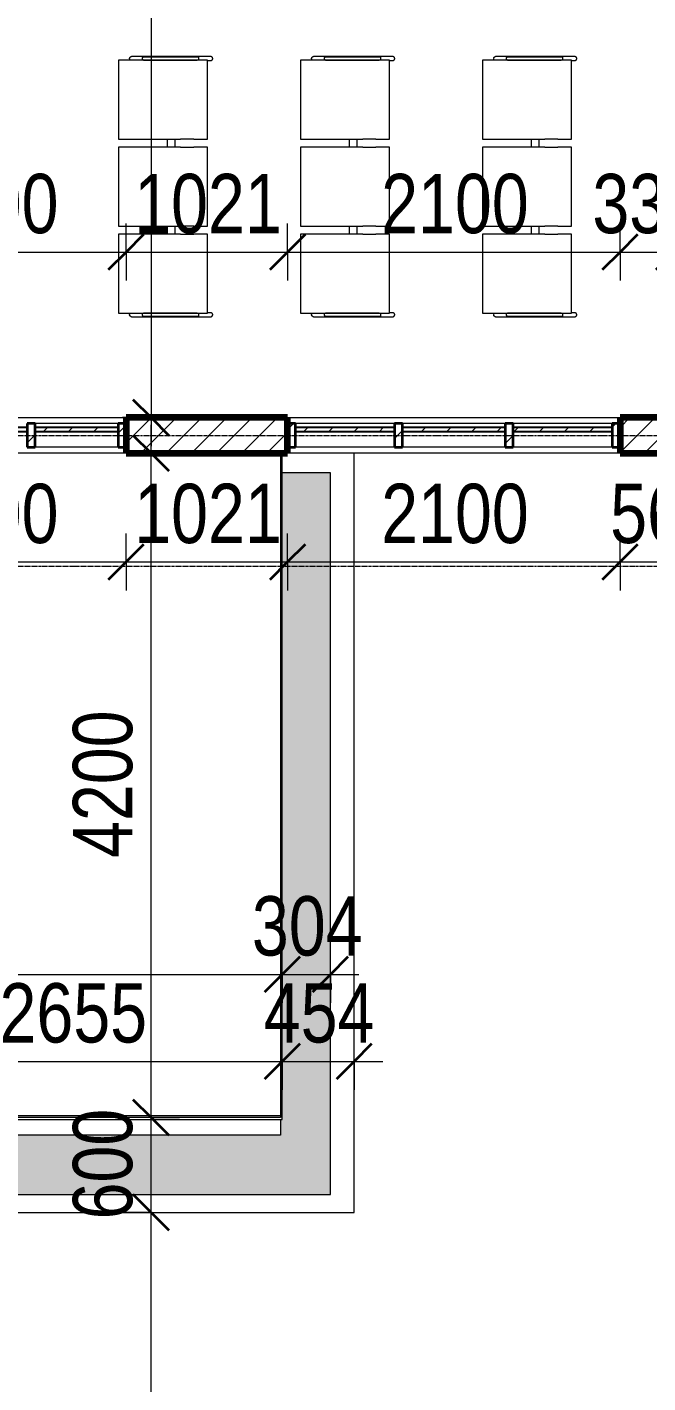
# Model space of a CAD drawing. Header units: millimetres. Extents: x -35190 to 411743, y -233114 to 23872.
# Drawn here: x 17964 to 21886, y -21878 to -13307 of the extents above; entities that cross this region are included whole.
import ezdxf

# ---------------------------------------------------------------- set-up
doc = ezdxf.new("R2010")
doc.units = ezdxf.units.MM
doc.linetypes.add('Grid Line', pattern=[22.225, 12.7, -3.175, 3.175, -3.175])
for name, color, linetype, lineweight in [('A-ANNO-DIMS', 211, 'Continuous', 9), ('A-ANNO-DIMS-75', 211, 'Continuous', 9), ('A-AREA', 32, 'Continuous', 18), ('A-DETL-THIN', 151, 'Continuous', 18), ('A-FLOR', 192, 'Continuous', 18), ('A-FLOR-PATT', 8, 'Continuous', 18), ('A-GLAZ-CURT', 52, 'Continuous', 18), ('A-GLAZ-CWMG', 51, 'Continuous', 18), ('A-WALL', 113, 'Continuous', 18), ('A-WALL-PATT', 111, 'Continuous', 18), ('I-FURN', 30, 'Continuous', 18), ('S-GRID', 1, 'Continuous', 9)]:
    doc.layers.add(name, color=color, linetype=linetype, lineweight=lineweight)
doc.styles.add('Arial_3', font='arial.ttf', dxfattribs={"width": 0.8, "height": 375})
doc.dimstyles.new('main_4_5mm', dxfattribs={"dimscale": 304.8, "dimtxt": 382.597275, "dimasz": 0.738189, "dimexe": 0.590551, "dimexo": 0.0625, "dimgap": 0.024606, "dimtad": 1, "dimdec": 0, "dimzin": 0, "dimdsep": 46, "dimtxsty": 'Arial_3', "dimblk1": 'OBLIQUE', "dimblk2": 'OBLIQUE', "dimsah": 1, "dimcen": 0.09, "dimdle": 0.590551, "dimazin": 0, "dimtfac": 1, "dimtdec": 4, "dimtix": 1, "dimtmove": 0, "dimatfit": 3, "dimfxl": 0.590551, "dimfxlon": 1, "dimtvp": 1, "dimtolj": 1, "dimtzin": 0, "dimarcsym": 2})
doc.dimstyles.new('main_4_5mm_2', dxfattribs={"dimscale": 304.8, "dimtxt": 382.597275, "dimasz": 0.738189, "dimexe": 0.590551, "dimexo": 0.0625, "dimgap": 0.024606, "dimtad": 1, "dimdec": 0, "dimzin": 0, "dimdsep": 46, "dimtxsty": 'Arial_3', "dimblk1": 'OBLIQUE', "dimblk2": 'OBLIQUE', "dimsah": 1, "dimcen": 0.09, "dimdle": 0.590551, "dimazin": 0, "dimtfac": 1, "dimtdec": 4, "dimtix": 1, "dimtmove": 0, "dimatfit": 3, "dimfxl": 0.590551, "dimfxlon": 1, "dimtvp": 1, "dimtolj": 1, "dimtzin": 0, "dimarcsym": 2})

# ---------------------------------------------------------------- blocks, each defined once
blk = doc.blocks.new('System Panel - Glazed-V12-GROUND FLOOR')
at = {"layer": 'A-GLAZ-CURT'}
h = blk.add_hatch(dxfattribs=at)
h.set_pattern_fill('FP_11', color=256, style=0, pattern_type=2)
h.set_pattern_definition([(45, (-17688.9, 15887.82), (-79.5495, 79.5495), [])])
h.paths.add_polyline_path([(275, 24.5), (275, 49.5), (-275, 49.5), (-275, 24.5)])
at = {"layer": 'A-GLAZ-CURT', "lineweight": 25}
for p, q in [((275, 49.5), (-275, 49.5)), ((-275, 49.5), (-275, 24.5)), ((-275, 24.5), (275, 24.5)), ((275, 24.5), (275, 49.5))]:
    blk.add_line(p, q, dxfattribs=at)
blk = doc.blocks.new('Rectangular Mullion - 50 x 150mm-V13-GROUND FLOOR')
at = {"layer": 'A-GLAZ-CWMG'}
h = blk.add_hatch(dxfattribs=at)
h.set_pattern_fill('FP_12', color=256, style=0, pattern_type=2)
h.set_pattern_definition([(315, (-18588.9, -15887.82), (79.5495, 79.5495), [])])
h.paths.add_polyline_path([(0, 75), (0, -75), (-50, -75), (-50, 75)])
at = {"layer": 'A-GLAZ-CWMG', "lineweight": 35}
for p, q in [((-50, 75), (0, 75)), ((-50, -75), (-50, 75)), ((0, 75), (0, -75)), ((0, -75), (-50, -75))]:
    blk.add_line(p, q, dxfattribs=at)
blk = doc.blocks.new('Waitiing_Room_Seat_-_3St_3749 - Three Seater-552475-GROUND FLOOR')
at = {"layer": 'I-FURN'}
for p, q in [((250, 433.7), (-250, 433.7)), ((-250, 433.7), (-250, 430)), ((-250, 430), (-250, 269.7)), ((250, 430), (250, 433.7)), ((250, 40.1), (250, 430)), ((800, 433.7), (300, 433.7)), ((300, 433.7), (300, 430)), ((300, 430), (300, 40.1)), ((800, 430), (800, 433.7)), ((800, 40.1), (800, 430)), ((1350, 433.7), (850, 433.7)), ((850, 433.7), (850, 430)), ((850, 430), (850, 40.1)), ((1350, 430), (1350, 433.7)), ((1350, 269.7), (1350, 430)), ((-272.5, 350), (-272.5, 100)), ((1372.5, 100), (1372.5, 350)), ((-270, 269.7), (-270, 266.6)), ((-270, 257.4), (-270, 249.3)), ((-250, 266.6), (-250, 269.7)), ((1350, 269.7), (1350, 266.6)), ((1350, 257.4), (1350, 249.3)), ((1370, 266.6), (1370, 269.7)), ((-272.5, 100), (-272.5, -150)), ((300, 125), (250, 125)), ((850, 125), (800, 125)), ((1372.5, -150), (1372.5, 100)), ((250, 75), (300, 75)), ((250, 40.1), (250, -43.9)), ((300, -43.9), (300, 40.1)), ((800, 75), (850, 75)), ((800, 40.1), (800, -43.9)), ((850, -43.9), (850, 40.1)), ((-250, -61), (-250, -120)), ((250, -120), (250, -43.9)), ((300, -43.9), (300, -120)), ((800, -120), (800, -43.9)), ((850, -43.9), (850, -120)), ((1350, -120), (1350, -60.9)), ((-250, -120), (-250, -129.6)), ((-250, -129.6), (250, -129.6)), ((-247.5, -150), (-247.5, -129.6)), ((250, -129.6), (250, -120)), ((300, -120), (300, -129.6)), ((300, -129.6), (800, -129.6)), ((800, -129.6), (800, -120)), ((850, -120), (850, -129.6)), ((850, -129.6), (1350, -129.6)), ((1347.5, -129.6), (1347.5, -150)), ((1350, -129.6), (1350, -120))]:
    blk.add_line(p, q, dxfattribs=at)
at = {"layer": 'I-FURN', "flags": 128}
for points in [[(-270, 274.4), (-269.8, 275.9), (-269.2, 277.3), (-268.2, 278.7), (-266.9, 279.8), (-265.2, 280.8), (-263.2, 281.5), (-261, 281.9), (-258.7, 281.8), (-256.4, 281.4), (-254.4, 280.6), (-252.6, 279.5), (-251.5, 278.3), (-250.8, 277.4), (-250.2, 275.8), (-250, 274.4)], [(-270, 249.3), (-270, 266.6), (-270, 274.3), (-270, 269.7)], [(-270, 269.7), (-270, 274.3), (-270, 266.6), (-270, 249.3)], [(-250, 269.7), (-250, 274.3), (-250, 266.6), (-250, 249.3)], [(-250, 249.3), (-250, 266.6), (-250, 274.3), (-250, 269.7)], [(1350, 274.4), (1350.2, 275.9), (1350.8, 277.3), (1351.8, 278.7), (1353.1, 279.8), (1354.8, 280.8), (1356.8, 281.5), (1359, 281.9), (1361.3, 281.8), (1363.6, 281.4), (1365.6, 280.6), (1367.4, 279.5), (1368.5, 278.3), (1369.2, 277.4), (1369.8, 275.8), (1370, 274.4)], [(1350, 269.7), (1350, 274.3), (1350, 266.6), (1350, 249.3)], [(1350, 249.3), (1350, 266.6), (1350, 274.3), (1350, 269.7)], [(1370, 249.3), (1370, 266.6), (1370, 274.3), (1370, 269.7)], [(1370, 269.7), (1370, 274.3), (1370, 266.6), (1370, 249.3)], [(-270, -70.7), (-270, 8.4), (-270, 89.3), (-270, 170.2), (-270, 249.3)], [(-270, 249.3), (-270, 170.2), (-270, 89.3), (-270, 8.4), (-270, -70.7)], [(-250, 249.3), (-250, 170.2), (-250, 89.3), (-250, 8.4), (-250, -64.4)], [(-250, -64.4), (-250, 8.4), (-250, 89.3), (-250, 170.2), (-250, 249.3)], [(1350, 249.3), (1350, 170.2), (1350, 89.3), (1350, 8.4), (1350, -64.4)], [(1350, -64.4), (1350, 8.4), (1350, 89.3), (1350, 170.2), (1350, 249.3)], [(1370, -70.7), (1370, 8.4), (1370, 89.3), (1370, 170.2), (1370, 249.3)], [(1370, 249.3), (1370, 170.2), (1370, 89.3), (1370, 8.4), (1370, -70.7)]]:
    blk.add_lwpolyline(points, dxfattribs=at)
at = {"layer": 'I-FURN'}
for points, knots in [([(-272.5, 350), (-272.5, 351.1), (-272.2, 353.3), (-271.2, 355.8), (-269.9, 357.6), (-268.5, 359.3), (-266.3, 360.9), (-263.3, 362.2), (-260, 362.6), (-256.7, 362.2), (-253.7, 360.9), (-251.5, 359.3), (-250.4, 358), (-250, 357.5), (-249.9, 357.4)], [0, 0, 0, 0, 0.0833333, 0.1666667, 0.2083333, 0.25, 0.3333333, 0.4166667, 0.5, 0.5833333, 0.6666667, 0.75, 0.7916667, 0.7987111, 0.7987111, 0.7987111, 0.7987111]), ([(1349.9, 357.4), (1350, 357.5), (1350.4, 358), (1351.5, 359.3), (1353.7, 360.9), (1356.7, 362.2), (1360, 362.6), (1363.3, 362.2), (1366.3, 360.9), (1368.5, 359.3), (1369.9, 357.6), (1371.2, 355.8), (1372.2, 353.3), (1372.5, 351.1), (1372.5, 350)], [0.2012889, 0.2012889, 0.2012889, 0.2012889, 0.2083333, 0.25, 0.3333333, 0.4166667, 0.5, 0.5833333, 0.6666667, 0.75, 0.7916667, 0.8333333, 0.9166667, 1, 1, 1, 1]), ([(-272.5, 100), (-272.5, 100), (-272.3, 100), (-271.6, 100), (-271, 100), (-270.4, 100), (-270.1, 100), (-269.9, 100)], [0, 0, 0, 0, 0.0833333, 0.125, 0.1666667, 0.1875, 0.2083333, 0.2083333, 0.2083333, 0.2083333]), ([(1370, 100), (1370.3, 100), (1370.7, 100), (1371.2, 100), (1371.7, 100), (1372.3, 100), (1372.5, 100), (1372.5, 100)], [0.7955164, 0.7955164, 0.7955164, 0.7955164, 0.8333333, 0.8541667, 0.875, 0.9166667, 1, 1, 1, 1]), ([(-272.5, -150), (-272.5, -151.1), (-272.2, -153.3), (-271.2, -155.8), (-269.9, -157.6), (-268.5, -159.3), (-266.3, -160.9), (-263.3, -162.2), (-260, -162.6), (-256.7, -162.2), (-253.7, -160.9), (-251.5, -159.3), (-250.1, -157.6), (-248.8, -155.8), (-247.8, -153.3), (-247.5, -151.1), (-247.5, -150)], [0, 0, 0, 0, 0.083333, 0.166667, 0.208333, 0.25, 0.333333, 0.416667, 0.5, 0.583333, 0.666667, 0.75, 0.791667, 0.833333, 0.916667, 1, 1, 1, 1]), ([(1347.5, -150), (1347.5, -151.1), (1347.8, -153.3), (1348.8, -155.8), (1350.1, -157.6), (1351.5, -159.3), (1353.7, -160.9), (1356.7, -162.2), (1360, -162.6), (1363.3, -162.2), (1366.3, -160.9), (1368.5, -159.3), (1369.9, -157.6), (1371.2, -155.8), (1372.2, -153.3), (1372.5, -151.1), (1372.5, -150)], [0, 0, 0, 0, 0.083333, 0.166667, 0.208333, 0.25, 0.333333, 0.416667, 0.5, 0.583333, 0.666667, 0.75, 0.791667, 0.833333, 0.916667, 1, 1, 1, 1])]:
    blk.add_open_spline(points, degree=3, knots=knots, dxfattribs=at)
for points in [[(-270, 269.7), (-270, 270.1), (-269.9, 270.6), (-269.8, 271)], [(1350, 269.7), (1350, 270.1), (1350.1, 270.6), (1350.2, 271)], [(-250, -70.7), (-250, -70.9), (-250.1, -71.2), (-250.8, -71.6), (-251.9, -72), (-253.3, -72.4), (-255, -72.6), (-256.9, -72.8), (-258.9, -72.9), (-261.1, -72.9), (-263.1, -72.8), (-265, -72.6), (-266.7, -72.4), (-268.1, -72), (-269.2, -71.6), (-269.9, -71.2), (-270, -70.9), (-270, -70.7)], [(1370, -70.7), (1370, -70.9), (1369.9, -71.2), (1369.2, -71.6), (1368.1, -72), (1366.7, -72.4), (1365, -72.6), (1363.1, -72.8), (1361.1, -72.9), (1358.9, -72.9), (1356.9, -72.8), (1355, -72.6), (1353.3, -72.4), (1351.9, -72), (1350.8, -71.6), (1350.1, -71.2), (1350, -70.9), (1350, -70.7)]]:
    blk.add_open_spline(points, degree=3, dxfattribs=at)
blk = doc.blocks.new('System Panel - Glazed-725112-GROUND FLOOR')
at = {"layer": 'A-GLAZ-CURT'}
h = blk.add_hatch(dxfattribs=at)
h.set_pattern_fill('FP_14', color=256, style=0, pattern_type=2)
h.set_pattern_definition([(45, (-19972.4, 15887.82), (-79.5495, 79.5495), [])])
h.paths.add_polyline_path([(312.5, 24.5), (312.5, 49.5), (-312.5, 49.5), (-312.5, 24.5)])
at = {"layer": 'A-GLAZ-CURT', "lineweight": 25}
for p, q in [((312.5, 49.5), (-312.5, 49.5)), ((-312.5, 49.5), (-312.5, 24.5)), ((-312.5, 24.5), (312.5, 24.5)), ((312.5, 24.5), (312.5, 49.5))]:
    blk.add_line(p, q, dxfattribs=at)
blk = doc.blocks.new('System Panel - Glazed-725113-GROUND FLOOR')
at = {"layer": 'A-GLAZ-CURT'}
h = blk.add_hatch(dxfattribs=at)
h.set_pattern_fill('FP_15', color=256, style=0, pattern_type=2)
h.set_pattern_definition([(45, (-20659.9, 15887.82), (-79.5495, 79.5495), [])])
h.paths.add_polyline_path([(325, 24.5), (325, 49.5), (-325, 49.5), (-325, 24.5)])
at = {"layer": 'A-GLAZ-CURT', "lineweight": 25}
for p, q in [((325, 49.5), (-325, 49.5)), ((-325, 49.5), (-325, 24.5)), ((-325, 24.5), (325, 24.5)), ((325, 24.5), (325, 49.5))]:
    blk.add_line(p, q, dxfattribs=at)
blk = doc.blocks.new('Rectangular Mullion - 50 x 150mm-723593-GROUND FLOOR')
at = {"layer": 'A-GLAZ-CWMG'}
for p, q in [((20284.9, -15812.8), (19659.9, -15812.8)), ((20284.9, -15962.8), (19659.9, -15962.8))]:
    blk.add_line(p, q, dxfattribs=at)
blk = doc.blocks.new('Rectangular Mullion - 50 x 150mm-723976-GROUND FLOOR')
at = {"layer": 'A-GLAZ-CWMG'}
for p, q in [((20984.9, -15812.8), (20334.9, -15812.8)), ((20984.9, -15962.8), (20334.9, -15962.8))]:
    blk.add_line(p, q, dxfattribs=at)
blk = doc.blocks.new('Rectangular Mullion - 50 x 150mm-V18-GROUND FLOOR')
at = {"layer": 'A-GLAZ-CWMG'}
h = blk.add_hatch(dxfattribs=at)
h.set_pattern_fill('FP_16', color=256, style=0, pattern_type=2)
h.set_pattern_definition([(315, (-21709.9, -15887.82), (79.5495, 79.5495), [])])
h.paths.add_polyline_path([(0, 75), (0, -75), (-50, -75), (-50, 75)])
at = {"layer": 'A-GLAZ-CWMG', "lineweight": 35}
for p, q in [((-50, 75), (0, 75)), ((-50, -75), (-50, 75)), ((0, 75), (0, -75)), ((0, -75), (-50, -75))]:
    blk.add_line(p, q, dxfattribs=at)
blk = doc.blocks.new('Rectangular Mullion - 50 x 150mm-V19-GROUND FLOOR')
at = {"layer": 'A-GLAZ-CWMG'}
h = blk.add_hatch(dxfattribs=at)
h.set_pattern_fill('FP_17', color=256, style=0, pattern_type=2)
h.set_pattern_definition([(315, (-20309.9, -15887.82), (79.5495, 79.5495), [])])
h.paths.add_polyline_path([(25, 75), (25, -75), (-25, -75), (-25, 75)])
at = {"layer": 'A-GLAZ-CWMG', "lineweight": 35}
for p, q in [((-25, 75), (25, 75)), ((-25, -75), (-25, 75)), ((25, 75), (25, -75)), ((25, -75), (-25, -75))]:
    blk.add_line(p, q, dxfattribs=at)
blk = doc.blocks.new('Rectangular Mullion - 50 x 150mm-V52-GROUND FLOOR')
at = {"layer": 'A-GLAZ-CWMG'}
h = blk.add_hatch(dxfattribs=at)
h.set_pattern_fill('FP_39', color=256, style=0, pattern_type=2)
h.set_pattern_definition([(225, (19609.9, -15887.82), (79.5495, -79.5495), [])])
h.paths.add_polyline_path([(-50, 75), (-50, -75), (0, -75), (0, 75)])
at = {"layer": 'A-GLAZ-CWMG', "lineweight": 35}
for p, q in [((0, 75), (-50, 75)), ((-50, 75), (-50, -75)), ((0, -75), (0, 75)), ((-50, -75), (0, -75))]:
    blk.add_line(p, q, dxfattribs=at)
blk = doc.blocks.new('System Panel - Glazed-V56-GROUND FLOOR')
at = {"layer": 'A-GLAZ-CURT'}
h = blk.add_hatch(dxfattribs=at)
h.set_pattern_fill('FP_43', color=256, style=0, pattern_type=2)
h.set_pattern_definition([(45, (-18276.4, 15887.82), (-79.5495, 79.5495), [])])
h.paths.add_polyline_path([(262.5, 24.5), (262.5, 49.5), (-262.5, 49.5), (-262.5, 24.5)])
at = {"layer": 'A-GLAZ-CURT', "lineweight": 25}
for p, q in [((262.5, 49.5), (-262.5, 49.5)), ((-262.5, 49.5), (-262.5, 24.5)), ((-262.5, 24.5), (262.5, 24.5)), ((262.5, 24.5), (262.5, 49.5))]:
    blk.add_line(p, q, dxfattribs=at)
blk = doc.blocks.new('System Panel - Glazed-V57-GROUND FLOOR')
at = {"layer": 'A-GLAZ-CURT'}
h = blk.add_hatch(dxfattribs=at)
h.set_pattern_fill('FP_44', color=256, style=0, pattern_type=2)
h.set_pattern_definition([(45, (-21347.4, 15887.82), (-79.5495, 79.5495), [])])
h.paths.add_polyline_path([(312.5, 24.5), (312.5, 49.5), (-312.5, 49.5), (-312.5, 24.5), (82.2, 24.5)])
at = {"layer": 'A-GLAZ-CURT', "lineweight": 25}
for p, q in [((312.5, 49.5), (-312.5, 49.5)), ((-312.5, 49.5), (-312.5, 24.5)), ((-312.5, 24.5), (312.5, 24.5)), ((312.5, 24.5), (312.5, 49.5))]:
    blk.add_line(p, q, dxfattribs=at)
blk = doc.blocks.new('Rectangular Mullion - 50 x 150mm-723573-GROUND FLOOR')
at = {"layer": 'A-GLAZ-CWMG'}
for p, q in [((11048.7, -15812.8), (10523.7, -15812.8)), ((11048.7, -15962.8), (10523.7, -15962.8))]:
    blk.add_line(p, q, dxfattribs=at)
blk = doc.blocks.new('Rectangular Mullion - 50 x 150mm-V60-GROUND FLOOR')
at = {"layer": 'A-GLAZ-CWMG'}
h = blk.add_hatch(dxfattribs=at)
h.set_pattern_fill('FP_48', color=256, style=0, pattern_type=2)
h.set_pattern_definition([(315, (-17988.9, -15887.82), (79.5495, 79.5495), [])])
h.paths.add_polyline_path([(25, 75), (25, -75), (-25, -75), (-25, 75)])
at = {"layer": 'A-GLAZ-CWMG', "lineweight": 35}
for p, q in [((-25, 75), (25, 75)), ((-25, -75), (-25, 75)), ((25, 75), (25, -75)), ((25, -75), (-25, -75))]:
    blk.add_line(p, q, dxfattribs=at)
blk = doc.blocks.new('Rectangular Mullion - 50 x 150mm-V61-GROUND FLOOR')
at = {"layer": 'A-GLAZ-CWMG'}
h = blk.add_hatch(dxfattribs=at)
h.set_pattern_fill('FP_49', color=256, style=0, pattern_type=2)
h.set_pattern_definition([(315, (-21009.9, -15887.82), (79.5495, 79.5495), [])])
h.paths.add_polyline_path([(25, 75), (25, -75), (-25, -75), (-25, 75)])
at = {"layer": 'A-GLAZ-CWMG', "lineweight": 35}
for p, q in [((-25, 75), (25, 75)), ((-25, -75), (-25, 75)), ((25, 75), (25, -75)), ((25, -75), (-25, -75))]:
    blk.add_line(p, q, dxfattribs=at)
blk = doc.blocks.new('DIMBLOCK2-GROUND FLOOR')
at = {"layer": 'A-ANNO-DIMS-75', "lineweight": 35, "transparency": 16777216}
for p, q in [((18747.2, -20800.3), (18634.7, -20687.8)), ((18747.2, -20800.3), (18859.7, -20912.8)), ((18747.2, -65425.3), (18634.7, -65312.8)), ((18747.2, -65425.3), (18859.7, -65537.8))]:
    blk.add_line(p, q, dxfattribs=at)
at = {"layer": 'A-ANNO-DIMS-75', "transparency": 16777216}
for p, q in [((18747.2, -20800.3), (18567.2, -20800.3)), ((18747.2, -65605.3), (18747.2, -20800.3)), ((18747.2, -20800.3), (18927.2, -20800.3)), ((18747.2, -65425.3), (18567.2, -65425.3)), ((18747.2, -65425.3), (18927.2, -65425.3))]:
    blk.add_line(p, q, dxfattribs=at)
at = {"layer": 'A-ANNO-DIMS-75', "color": 0, "transparency": 16777216, "insert": (18252.9, -43686.7), "char_height": 375, "width": 1377.35, "attachment_point": 1, "rotation": 90, "line_spacing_factor": 0.941778, "style": 'Arial_3'}
blk.add_mtext('44625', dxfattribs=at)
blk = doc.blocks.new('_Oblique')
at = {"color": 0, "linetype": 'ByBlock', "lineweight": -2}
blk.add_line((-0.5, -0.5), (0.5, 0.5), dxfattribs=at)
blk = doc.blocks.new('DIMBLOCK3-GROUND FLOOR')
at = {"layer": 'A-ANNO-DIMS-75', "lineweight": 35, "transparency": 16777216}
for p, q in [((18747.2, -20200.3), (18634.7, -20087.8)), ((18747.2, -20200.3), (18859.7, -20312.8)), ((18747.2, -20800.3), (18634.7, -20687.8)), ((18747.2, -20800.3), (18859.7, -20912.8))]:
    blk.add_line(p, q, dxfattribs=at)
at = {"layer": 'A-ANNO-DIMS-75', "transparency": 16777216}
for p, q in [((18747.2, -20200.3), (18567.2, -20200.3)), ((18747.2, -20800.3), (18747.2, -20200.3)), ((18747.2, -20200.3), (18927.2, -20200.3)), ((18747.2, -20800.3), (18567.2, -20800.3)), ((18747.2, -20800.3), (18927.2, -20800.3))]:
    blk.add_line(p, q, dxfattribs=at)
at = {"layer": 'A-ANNO-DIMS-75', "color": 0, "transparency": 16777216, "insert": (18252.9, -20844.7), "char_height": 375, "width": 826.41, "attachment_point": 1, "rotation": 90, "line_spacing_factor": 0.941778, "style": 'Arial_3'}
blk.add_mtext('600', dxfattribs=at)
blk = doc.blocks.new('DIMBLOCK4-GROUND FLOOR')
at = {"layer": 'A-ANNO-DIMS-75', "transparency": 16777216}
for p, q in [((18747.2, -20200.3), (18747.2, -15820.3)), ((18747.2, -16000.3), (18567.2, -16000.3)), ((18747.2, -16000.3), (18927.2, -16000.3)), ((18747.2, -20200.3), (18567.2, -20200.3)), ((18747.2, -20200.3), (18927.2, -20200.3))]:
    blk.add_line(p, q, dxfattribs=at)
at = {"layer": 'A-ANNO-DIMS-75', "lineweight": 35, "transparency": 16777216}
for p, q in [((18747.2, -16000.3), (18634.7, -15887.8)), ((18747.2, -16000.3), (18859.7, -16112.8)), ((18747.2, -20200.3), (18634.7, -20087.8)), ((18747.2, -20200.3), (18859.7, -20312.8))]:
    blk.add_line(p, q, dxfattribs=at)
at = {"layer": 'A-ANNO-DIMS-75', "color": 0, "transparency": 16777216, "insert": (18252.9, -18559.4), "char_height": 375, "width": 1101.88, "attachment_point": 1, "rotation": 90, "line_spacing_factor": 0.941778, "style": 'Arial_3'}
blk.add_mtext('4200', dxfattribs=at)
blk = doc.blocks.new('DIMBLOCK57-GROUND FLOOR')
at = {"layer": 'A-ANNO-DIMS-75', "transparency": 16777216}
for p, q in [((16788.9, -16688.2), (16788.9, -16508.2)), ((18588.9, -16688.2), (18588.9, -16508.2)), ((16788.9, -16688.2), (18588.9, -16688.2)), ((16788.9, -16688.2), (16788.9, -16868.2)), ((18588.9, -16688.2), (18588.9, -16868.2))]:
    blk.add_line(p, q, dxfattribs=at)
at = {"layer": 'A-ANNO-DIMS-75', "lineweight": 35, "transparency": 16777216}
for p, q in [((16788.9, -16688.2), (16901.4, -16575.7)), ((18588.9, -16688.2), (18701.4, -16575.7)), ((16788.9, -16688.2), (16676.4, -16800.7)), ((18588.9, -16688.2), (18476.4, -16800.7))]:
    blk.add_line(p, q, dxfattribs=at)
at = {"layer": 'A-ANNO-DIMS-75', "color": 0, "transparency": 16777216, "insert": (17229.8, -16193.8), "char_height": 375, "width": 1101.88, "attachment_point": 1, "line_spacing_factor": 0.941778, "style": 'Arial_3'}
blk.add_mtext('1800', dxfattribs=at)
blk = doc.blocks.new('DIMBLOCK58-GROUND FLOOR')
at = {"layer": 'A-ANNO-DIMS-75', "transparency": 16777216}
for p, q in [((18588.9, -16688.2), (18588.9, -16508.2)), ((19609.9, -16688.2), (19609.9, -16508.2)), ((18588.9, -16688.2), (19609.9, -16688.2)), ((18588.9, -16688.2), (18588.9, -16868.2)), ((19609.9, -16688.2), (19609.9, -16868.2))]:
    blk.add_line(p, q, dxfattribs=at)
at = {"layer": 'A-ANNO-DIMS-75', "lineweight": 35, "transparency": 16777216}
for p, q in [((18588.9, -16688.2), (18701.4, -16575.7)), ((19609.9, -16688.2), (19722.4, -16575.7)), ((18588.9, -16688.2), (18476.4, -16800.7)), ((19609.9, -16688.2), (19497.4, -16800.7))]:
    blk.add_line(p, q, dxfattribs=at)
at = {"layer": 'A-ANNO-DIMS-75', "color": 0, "transparency": 16777216, "insert": (18640.3, -16193.8), "char_height": 375, "width": 1101.88, "attachment_point": 1, "line_spacing_factor": 0.941778, "style": 'Arial_3'}
blk.add_mtext('1021', dxfattribs=at)
blk = doc.blocks.new('DIMBLOCK59-GROUND FLOOR')
at = {"layer": 'A-ANNO-DIMS-75', "transparency": 16777216}
for p, q in [((19609.9, -16688.2), (19609.9, -16508.2)), ((21709.9, -16688.2), (21709.9, -16508.2)), ((19609.9, -16688.2), (21709.9, -16688.2)), ((19609.9, -16688.2), (19609.9, -16868.2)), ((21709.9, -16688.2), (21709.9, -16868.2))]:
    blk.add_line(p, q, dxfattribs=at)
at = {"layer": 'A-ANNO-DIMS-75', "lineweight": 35, "transparency": 16777216}
for p, q in [((19609.9, -16688.2), (19722.4, -16575.7)), ((21709.9, -16688.2), (21822.4, -16575.7)), ((19609.9, -16688.2), (19497.4, -16800.7)), ((21709.9, -16688.2), (21597.4, -16800.7))]:
    blk.add_line(p, q, dxfattribs=at)
at = {"layer": 'A-ANNO-DIMS-75', "color": 0, "transparency": 16777216, "insert": (20200.8, -16193.8), "char_height": 375, "width": 1101.88, "attachment_point": 1, "line_spacing_factor": 0.941778, "style": 'Arial_3'}
blk.add_mtext('2100', dxfattribs=at)
blk = doc.blocks.new('DIMBLOCK60-GROUND FLOOR')
at = {"layer": 'A-ANNO-DIMS-75', "transparency": 16777216}
for p, q in [((21709.9, -16688.2), (21709.9, -16508.2)), ((22273.9, -16688.2), (22273.9, -16508.2)), ((21709.9, -16688.2), (22453.9, -16688.2)), ((21709.9, -16688.2), (21709.9, -16868.2)), ((22273.9, -16688.2), (22273.9, -16868.2))]:
    blk.add_line(p, q, dxfattribs=at)
at = {"layer": 'A-ANNO-DIMS-75', "lineweight": 35, "transparency": 16777216}
for p, q in [((21709.9, -16688.2), (21822.4, -16575.7)), ((22273.9, -16688.2), (22386.4, -16575.7)), ((21709.9, -16688.2), (21597.4, -16800.7)), ((22273.9, -16688.2), (22161.4, -16800.7))]:
    blk.add_line(p, q, dxfattribs=at)
at = {"layer": 'A-ANNO-DIMS-75', "color": 0, "transparency": 16777216, "insert": (21647.6, -16193.8), "char_height": 375, "width": 826.41, "attachment_point": 1, "line_spacing_factor": 0.941778, "style": 'Arial_3'}
blk.add_mtext('564', dxfattribs=at)
blk = doc.blocks.new('DIMBLOCK61-GROUND FLOOR')
at = {"layer": 'A-ANNO-DIMS-75', "transparency": 16777216}
for p, q in [((9174.9, -19295.8), (9174.9, -19115.8)), ((19576.2, -19295.8), (19576.2, -19115.8)), ((8994.9, -19295.8), (19756.2, -19295.8)), ((9174.9, -19295.8), (9174.9, -19475.8)), ((19576.2, -19295.8), (19576.2, -19475.8))]:
    blk.add_line(p, q, dxfattribs=at)
at = {"layer": 'A-ANNO-DIMS-75', "lineweight": 35, "transparency": 16777216}
for p, q in [((9174.9, -19295.8), (9287.4, -19183.3)), ((19576.2, -19295.8), (19688.7, -19183.3)), ((9174.9, -19295.8), (9062.4, -19408.3)), ((19576.2, -19295.8), (19463.7, -19408.3))]:
    blk.add_line(p, q, dxfattribs=at)
at = {"layer": 'A-ANNO-DIMS-75', "color": 0, "transparency": 16777216, "insert": (13801.7, -18801.4), "char_height": 375, "width": 1377.35, "attachment_point": 1, "line_spacing_factor": 0.941778, "style": 'Arial_3'}
blk.add_mtext('10401', dxfattribs=at)
blk = doc.blocks.new('DIMBLOCK71-GROUND FLOOR')
at = {"layer": 'A-ANNO-DIMS-75', "transparency": 16777216}
for p, q in [((16788.9, -14728.9), (16788.9, -14548.9)), ((18588.9, -14728.9), (18588.9, -14548.9)), ((16788.9, -14728.9), (18588.9, -14728.9)), ((16788.9, -14728.9), (16788.9, -14908.9)), ((18588.9, -14728.9), (18588.9, -14908.9))]:
    blk.add_line(p, q, dxfattribs=at)
at = {"layer": 'A-ANNO-DIMS-75', "lineweight": 35, "transparency": 16777216}
for p, q in [((16788.9, -14728.9), (16901.4, -14616.4)), ((18588.9, -14728.9), (18701.4, -14616.4)), ((16788.9, -14728.9), (16676.4, -14841.4)), ((18588.9, -14728.9), (18476.4, -14841.4))]:
    blk.add_line(p, q, dxfattribs=at)
at = {"layer": 'A-ANNO-DIMS-75', "color": 0, "transparency": 16777216, "insert": (17229.8, -14234.5), "char_height": 375, "width": 1101.88, "attachment_point": 1, "line_spacing_factor": 0.941778, "style": 'Arial_3'}
blk.add_mtext('1800', dxfattribs=at)
blk = doc.blocks.new('DIMBLOCK72-GROUND FLOOR')
at = {"layer": 'A-ANNO-DIMS-75', "transparency": 16777216}
for p, q in [((18588.9, -14728.9), (18588.9, -14548.9)), ((19609.9, -14728.9), (19609.9, -14548.9)), ((18588.9, -14728.9), (19609.9, -14728.9)), ((18588.9, -14728.9), (18588.9, -14908.9)), ((19609.9, -14728.9), (19609.9, -14908.9))]:
    blk.add_line(p, q, dxfattribs=at)
at = {"layer": 'A-ANNO-DIMS-75', "lineweight": 35, "transparency": 16777216}
for p, q in [((18588.9, -14728.9), (18701.4, -14616.4)), ((19609.9, -14728.9), (19722.4, -14616.4)), ((18588.9, -14728.9), (18476.4, -14841.4)), ((19609.9, -14728.9), (19497.4, -14841.4))]:
    blk.add_line(p, q, dxfattribs=at)
at = {"layer": 'A-ANNO-DIMS-75', "color": 0, "transparency": 16777216, "insert": (18640.3, -14234.5), "char_height": 375, "width": 1101.88, "attachment_point": 1, "line_spacing_factor": 0.941778, "style": 'Arial_3'}
blk.add_mtext('1021', dxfattribs=at)
blk = doc.blocks.new('DIMBLOCK73-GROUND FLOOR')
at = {"layer": 'A-ANNO-DIMS-75', "transparency": 16777216}
for p, q in [((19609.9, -14728.9), (19609.9, -14548.9)), ((21709.9, -14728.9), (21709.9, -14548.9)), ((19609.9, -14728.9), (21709.9, -14728.9)), ((19609.9, -14728.9), (19609.9, -14908.9)), ((21709.9, -14728.9), (21709.9, -14908.9))]:
    blk.add_line(p, q, dxfattribs=at)
at = {"layer": 'A-ANNO-DIMS-75', "lineweight": 35, "transparency": 16777216}
for p, q in [((19609.9, -14728.9), (19722.4, -14616.4)), ((21709.9, -14728.9), (21822.4, -14616.4)), ((19609.9, -14728.9), (19497.4, -14841.4)), ((21709.9, -14728.9), (21597.4, -14841.4))]:
    blk.add_line(p, q, dxfattribs=at)
at = {"layer": 'A-ANNO-DIMS-75', "color": 0, "transparency": 16777216, "insert": (20200.8, -14234.5), "char_height": 375, "width": 1101.88, "attachment_point": 1, "line_spacing_factor": 0.941778, "style": 'Arial_3'}
blk.add_mtext('2100', dxfattribs=at)
blk = doc.blocks.new('DIMBLOCK74-GROUND FLOOR')
at = {"layer": 'A-ANNO-DIMS-75', "transparency": 16777216}
for p, q in [((21709.9, -14728.9), (21709.9, -14548.9)), ((22048.9, -14728.9), (22048.9, -14548.9)), ((21709.9, -14728.9), (22228.9, -14728.9)), ((21709.9, -14728.9), (21709.9, -14908.9)), ((22048.9, -14728.9), (22048.9, -14908.9))]:
    blk.add_line(p, q, dxfattribs=at)
at = {"layer": 'A-ANNO-DIMS-75', "lineweight": 35, "transparency": 16777216}
for p, q in [((21709.9, -14728.9), (21822.4, -14616.4)), ((22048.9, -14728.9), (22161.4, -14616.4)), ((21709.9, -14728.9), (21597.4, -14841.4)), ((22048.9, -14728.9), (21936.4, -14841.4))]:
    blk.add_line(p, q, dxfattribs=at)
at = {"layer": 'A-ANNO-DIMS-75', "color": 0, "transparency": 16777216, "insert": (21535.1, -14234.5), "char_height": 375, "width": 826.41, "attachment_point": 1, "line_spacing_factor": 0.941778, "style": 'Arial_3'}
blk.add_mtext('339', dxfattribs=at)
blk = doc.blocks.new('DIMBLOCK128-GROUND FLOOR')
at = {"layer": 'A-ANNO-DIMS-75', "lineweight": 35, "transparency": 16777216}
for p, q in [((18747.2, -7575.3), (18634.7, -7462.8)), ((18747.2, -7575.3), (18859.7, -7687.8)), ((18747.2, -15775.3), (18634.7, -15662.8)), ((18747.2, -15775.3), (18859.7, -15887.8))]:
    blk.add_line(p, q, dxfattribs=at)
at = {"layer": 'A-ANNO-DIMS-75', "transparency": 16777216}
for p, q in [((18747.2, -7575.3), (18567.2, -7575.3)), ((18747.2, -7575.3), (18747.2, -15955.3)), ((18747.2, -7575.3), (18927.2, -7575.3)), ((18747.2, -15775.3), (18567.2, -15775.3)), ((18747.2, -15775.3), (18927.2, -15775.3))]:
    blk.add_line(p, q, dxfattribs=at)
at = {"layer": 'A-ANNO-DIMS-75', "color": 0, "transparency": 16777216, "insert": (18252.9, -12134.4), "char_height": 375, "width": 1101.88, "attachment_point": 1, "rotation": 90, "line_spacing_factor": 0.941778, "style": 'Arial_3'}
blk.add_mtext('8200', dxfattribs=at)
blk = doc.blocks.new('DIMBLOCK414-GROUND FLOOR')
at = {"layer": 'A-ANNO-DIMS-75', "transparency": 16777216}
for p, q in [((19576.2, -19295.8), (19576.2, -19115.8)), ((19880.2, -19295.8), (19880.2, -19115.8)), ((19396.2, -19295.8), (20060.2, -19295.8)), ((19576.2, -19295.8), (19576.2, -19475.8)), ((19880.2, -19295.8), (19880.2, -19475.8))]:
    blk.add_line(p, q, dxfattribs=at)
at = {"layer": 'A-ANNO-DIMS-75', "lineweight": 35, "transparency": 16777216}
for p, q in [((19576.2, -19295.8), (19688.7, -19183.3)), ((19880.2, -19295.8), (19992.7, -19183.3)), ((19576.2, -19295.8), (19463.7, -19408.3)), ((19880.2, -19295.8), (19767.7, -19408.3))]:
    blk.add_line(p, q, dxfattribs=at)
at = {"layer": 'A-ANNO-DIMS-75', "color": 0, "transparency": 16777216, "insert": (19383.9, -18801.4), "char_height": 375, "width": 826.41, "attachment_point": 1, "line_spacing_factor": 0.941778, "style": 'Arial_3'}
blk.add_mtext('304', dxfattribs=at)
blk = doc.blocks.new('DIMBLOCK453-GROUND FLOOR')
at = {"layer": 'A-ANNO-DIMS-75', "transparency": 16777216}
for p, q in [((16921.1, -19845.8), (16921.1, -19665.8)), ((19576.2, -19845.8), (19576.2, -19665.8)), ((16921.1, -19845.8), (19576.2, -19845.8)), ((16921.1, -19845.8), (16921.1, -20025.8)), ((19576.2, -19845.8), (19576.2, -20025.8))]:
    blk.add_line(p, q, dxfattribs=at)
at = {"layer": 'A-ANNO-DIMS-75', "lineweight": 35, "transparency": 16777216}
for p, q in [((16921.1, -19845.8), (17033.6, -19733.3)), ((19576.2, -19845.8), (19688.7, -19733.3)), ((16921.1, -19845.8), (16808.6, -19958.3)), ((19576.2, -19845.8), (19463.7, -19958.3))]:
    blk.add_line(p, q, dxfattribs=at)
at = {"layer": 'A-ANNO-DIMS-75', "color": 0, "transparency": 16777216, "insert": (17789.5, -19351.4), "char_height": 375, "width": 1101.88, "attachment_point": 1, "line_spacing_factor": 0.941778, "style": 'Arial_3'}
blk.add_mtext('2655', dxfattribs=at)
blk = doc.blocks.new('DIMBLOCK454-GROUND FLOOR')
at = {"layer": 'A-ANNO-DIMS-75', "transparency": 16777216}
for p, q in [((19576.2, -19845.8), (19576.2, -19665.8)), ((20030.2, -19845.8), (20030.2, -19665.8)), ((19576.2, -19845.8), (20210.2, -19845.8)), ((19576.2, -19845.8), (19576.2, -20025.8)), ((20030.2, -19845.8), (20030.2, -20025.8))]:
    blk.add_line(p, q, dxfattribs=at)
at = {"layer": 'A-ANNO-DIMS-75', "lineweight": 35, "transparency": 16777216}
for p, q in [((19576.2, -19845.8), (19688.7, -19733.3)), ((20030.2, -19845.8), (20142.7, -19733.3)), ((19576.2, -19845.8), (19463.7, -19958.3)), ((20030.2, -19845.8), (19917.7, -19958.3))]:
    blk.add_line(p, q, dxfattribs=at)
at = {"layer": 'A-ANNO-DIMS-75', "color": 0, "transparency": 16777216, "insert": (19458.9, -19351.4), "char_height": 375, "width": 826.41, "attachment_point": 1, "line_spacing_factor": 0.941778, "style": 'Arial_3'}
blk.add_mtext('454', dxfattribs=at)

msp = doc.modelspace()

# ---------------------------------------------------------------- hatches: boundary and pattern name
at = {"layer": 'A-FLOR-PATT'}
h = msp.add_hatch(dxfattribs=at)
h.set_pattern_fill('FP_18', color=256, style=0, pattern_type=2)
h.set_pattern_definition([(0, (0, 0), (152.4, 38.1), [12.573, -101.727, 12.573, -101.727, -609.6]), (0, (0, 0), (152.4, 38.1), [-228.6, 12.573, -216.027, 12.573, -101.727, -266.7]), (0, (0, 0), (152.4, 38.1), [-571.5, 12.573, -63.627, 12.573, -177.927]), (120, (57.15, 19.05), (-109.19557, 112.93227), [12.573, -101.727, 12.573, -101.727, -609.6]), (120, (57.15, 19.05), (-109.19557, 112.93227), [-228.6, 12.573, -216.027, 12.573, -101.727, -266.7]), (120, (57.15, 19.05), (-109.19557, 112.93227), [-571.5, 12.573, -63.627, 12.573, -177.927]), (240, (76.2, 95.25), (-43.20443, -151.03227), [12.573, -101.727, 12.573, -101.727, -609.6]), (240, (76.2, 95.25), (-43.20443, -151.03227), [-228.6, 12.573, -216.027, 12.573, -101.727, -266.7]), (240, (76.2, 95.25), (-43.20443, -151.03227), [-571.5, 12.573, -63.627, 12.573, -177.927])])
h.paths.add_polyline_path([(16321.1, -20688.3), (16321.1, -20312.3), (16286.5, -20312.3), (16286.5, -20688.3)])
h.paths.add_polyline_path([(16696.1, -20688.3), (16696.1, -20312.3), (16546.1, -20312.3), (16546.1, -20688.3)])
h.paths.add_polyline_path([(16921.1, -20688.3), (19880.2, -20688.3), (19880.2, -16124.3), (19576.2, -16124.3), (19576.2, -20212.3), (19564.2, -20212.3), (19564.2, -20312.3), (16921.1, -20312.3), (16921.1, -20615.5)])
h.paths.add_polyline_path([(9751.9, -20688.3), (11833, -20688.3), (11833, -20312.3), (9072.9, -20312.3), (9072.9, -18440.3), (6858.4, -18440.3), (6858.4, -20688.3)])
h.paths.add_polyline_path([(12058, -20688.3), (12208, -20688.3), (12208, -20312.3), (12058, -20312.3), (12058, -20643.4)])
h.paths.add_polyline_path([(12433, -20688.3), (12462.5, -20688.3), (12462.5, -20312.3), (12433, -20312.3), (12433, -20685)])
at = {"layer": 'A-WALL-PATT'}
h = msp.add_hatch(dxfattribs=at)
h.set_pattern_fill('FP_1', color=256, style=0, pattern_type=2)
h.set_pattern_definition([(45, (0, 0), (-79.5495, 79.5495), [])])
h.paths.add_polyline_path([(9709.9, -16000.3), (10473.7, -16000.3), (10473.7, -15775.3), (9484.9, -15775.3), (9484.9, -16000.3)])
h.paths.add_polyline_path([(16248.7, -16000.3), (16788.9, -16000.3), (16788.9, -15775.3), (16248.7, -15775.3)])
h.paths.add_polyline_path([(14373.7, -16000.3), (14448.7, -16000.3), (14448.7, -15775.3), (14373.7, -15775.3)])
h.paths.add_polyline_path([(12573.7, -16000.3), (12573.7, -15775.3), (12273.7, -15775.3), (12273.7, -16000.3)])
h.paths.add_polyline_path([(18588.9, -16000.3), (19609.9, -16000.3), (19609.9, -15775.3), (18588.9, -15775.3)])
h.paths.add_polyline_path([(21709.9, -16000.3), (22273.9, -16000.3), (22273.9, -15775.3), (21709.9, -15775.3)])

# ---------------------------------------------------------------- linework, layer by layer
at = {"layer": 'A-AREA'}
for p, q in [((19564.2, -16000.3), (19564.2, -20200.3)), ((9174.9, -20188.3), (19574.9, -20188.3)), ((19509.9, -20200.3), (9709.9, -20200.3))]:
    msp.add_line(p, q, dxfattribs=at)
at = {"layer": 'A-DETL-THIN'}
for p, q in [((19564.2, -16000.3), (19564.2, -20200.3)), ((20030.2, -20800.3), (20030.2, -16000.3)), ((19564.2, -18828.3), (19564.2, -20200.3)), ((19564.2, -20200.3), (9184.9, -20200.3)), ((15874.5, -20800.3), (20030.2, -20800.3))]:
    msp.add_line(p, q, dxfattribs=at)
at = {"layer": 'A-FLOR'}
for p, q in [((19576.2, -20212.3), (19576.2, -16000.3)), ((19880.2, -16124.3), (19576.2, -16124.3)), ((19880.2, -20688.3), (19880.2, -16124.3)), ((9172.9, -20212.3), (19576.2, -20212.3)), ((19564.2, -20212.3), (19564.2, -20312.3)), ((19564.2, -20312.3), (16921.1, -20312.3)), ((16921.1, -20688.3), (19880.2, -20688.3))]:
    msp.add_line(p, q, dxfattribs=at)
at = {"layer": 'A-WALL'}
for p, q in [((16788.9, -15775.3), (18588.9, -15775.3)), ((19609.9, -15775.3), (21709.9, -15775.3)), ((18588.9, -16000.3), (16788.9, -16000.3)), ((21709.9, -16000.3), (19609.9, -16000.3))]:
    msp.add_line(p, q, dxfattribs=at)
at = {"layer": 'A-WALL', "lineweight": 140}
for p, q in [((19609.9, -15775.3), (18588.9, -15775.3)), ((18588.9, -15775.3), (18588.9, -16000.3)), ((19609.9, -16000.3), (19609.9, -15775.3)), ((22048.9, -15775.3), (21709.9, -15775.3)), ((21709.9, -15775.3), (21709.9, -16000.3)), ((18588.9, -16000.3), (19609.9, -16000.3)), ((21709.9, -16000.3), (22273.9, -16000.3))]:
    msp.add_line(p, q, dxfattribs=at)
at = {"layer": 'S-GRID', "linetype": 'Grid Line'}
for p, q in [((-16035.3, -15887.8), (47071.4, -15887.8)), ((-16035.3, -16715.8), (47071.4, -16715.8))]:
    msp.add_line(p, q, dxfattribs=at)

# ---------------------------------------------------------------- block references
at = {"layer": 'A-GLAZ-CURT'}
for name, p in [('System Panel - Glazed-V12-GROUND FLOOR', (17688.9, -15887.8)), ('System Panel - Glazed-V56-GROUND FLOOR', (18276.4, -15887.8)), ('System Panel - Glazed-725112-GROUND FLOOR', (19972.4, -15887.8)), ('System Panel - Glazed-725113-GROUND FLOOR', (20659.9, -15887.8)), ('System Panel - Glazed-V57-GROUND FLOOR', (21347.4, -15887.8))]:
    msp.add_blockref(name, p, dxfattribs=at)
at = {"layer": 'A-GLAZ-CWMG', "extrusion": (0, 0, -1), "rotation": 180}
for name, p in [('Rectangular Mullion - 50 x 150mm-V60-GROUND FLOOR', (-17988.9, -15887.8)), ('Rectangular Mullion - 50 x 150mm-V13-GROUND FLOOR', (-18588.9, -15887.8)), ('Rectangular Mullion - 50 x 150mm-V19-GROUND FLOOR', (-20309.9, -15887.8)), ('Rectangular Mullion - 50 x 150mm-V61-GROUND FLOOR', (-21009.9, -15887.8)), ('Rectangular Mullion - 50 x 150mm-V18-GROUND FLOOR', (-21709.9, -15887.8))]:
    msp.add_blockref(name, p, dxfattribs=at)
at = {"layer": 'A-GLAZ-CWMG'}
for name, p in [('Rectangular Mullion - 50 x 150mm-723573-GROUND FLOOR', (7490.2, 0)), ('Rectangular Mullion - 50 x 150mm-723593-GROUND FLOOR', (0, 0)), ('Rectangular Mullion - 50 x 150mm-723976-GROUND FLOOR', (0, 0)), ('Rectangular Mullion - 50 x 150mm-723593-GROUND FLOOR', (1375, 0))]:
    msp.add_blockref(name, p, dxfattribs=at)
at = {"layer": 'A-GLAZ-CWMG', "rotation": 180}
msp.add_blockref('Rectangular Mullion - 50 x 150mm-V52-GROUND FLOOR', (19609.9, -15887.8), dxfattribs=at)
at = {"layer": 'I-FURN', "rotation": 89.99999999999991}
for p in [(18973.9, -14865.3), (20123.9, -14865.3), (21273.9, -14865.3)]:
    msp.add_blockref('Waitiing_Room_Seat_-_3St_3749 - Three Seater-552475-GROUND FLOOR', p, dxfattribs=at)

# ---------------------------------------------------------------- dimensions: what is measured, and where the dimension line sits
at = {"layer": 'A-ANNO-DIMS'}
for base, p1, p2, override, picture, middle in [((18747.2, -15775.3), (18567.2, -7575.3), (18927.2, -15775.3), {"dimpost": '<>', "dimfxl": 8207.898635}, 'DIMBLOCK128-GROUND FLOOR', (18548.3, -11675.3)), ((18747.2, -16000.3), (18567.2, -20200.3), (18567.2, -16000.3), {"dimpost": '<>', "dimfxl": 4200}, 'DIMBLOCK4-GROUND FLOOR', (18548.3, -18100.3)), ((18747.2, -20200.3), (18567.2, -20800.3), (18567.2, -20200.3), {"dimpost": '<>', "dimfxl": 600}, 'DIMBLOCK3-GROUND FLOOR', (18548.3, -20500.3)), ((18747.2, -20800.3), (18567.2, -65425.3), (18567.2, -20800.3), {"dimpost": '<>', "dimfxl": 44625}, 'DIMBLOCK2-GROUND FLOOR', (18548.3, -43112.8))]:
    dim = msp.add_linear_dim(base=base, p1=p1, p2=p2, angle=90, dimstyle='main_4_5mm', override=override, dxfattribs=at)
    dim.commit()
    dim.dimension.update_dxf_attribs({"geometry": picture, "text_midpoint": middle})
for base, p1, p2, dimstyle, override, picture, middle in [((18588.9, -14728.9), (16788.9, -14908.9), (18588.9, -14908.9), 'main_4_5mm', {"dimpost": '<>', "dimfxl": 1800}, 'DIMBLOCK71-GROUND FLOOR', (17688.9, -14529.9)), ((19609.9, -14728.9), (18588.9, -14908.9), (19609.9, -14908.9), 'main_4_5mm', {"dimpost": '<>', "dimfxl": 1021}, 'DIMBLOCK72-GROUND FLOOR', (19099.4, -14529.9)), ((21709.9, -14728.9), (19609.9, -14908.9), (21709.9, -14908.9), 'main_4_5mm', {"dimpost": '<>', "dimfxl": 2100}, 'DIMBLOCK73-GROUND FLOOR', (20659.9, -14529.9)), ((22048.9, -14728.9), (21709.9, -14908.9), (22048.9, -14548.9), 'main_4_5mm', {"dimpost": '<>', "dimfxl": 494.490647}, 'DIMBLOCK74-GROUND FLOOR', (21879.4, -14529.8)), ((18588.9, -16688.2), (16788.9, -16508.2), (18588.9, -16508.2), 'main_4_5mm', {"dimpost": '<>', "dimfxl": 1800}, 'DIMBLOCK57-GROUND FLOOR', (17688.9, -16489.2)), ((19609.9, -16688.2), (18588.9, -16508.2), (19609.9, -16508.2), 'main_4_5mm', {"dimpost": '<>', "dimfxl": 1021}, 'DIMBLOCK58-GROUND FLOOR', (19099.4, -16489.2)), ((21709.9, -16688.2), (19609.9, -16508.2), (21709.9, -16508.2), 'main_4_5mm', {"dimpost": '<>', "dimfxl": 2100}, 'DIMBLOCK59-GROUND FLOOR', (20659.9, -16489.2)), ((22273.9, -16688.2), (21709.9, -16508.2), (22273.9, -16508.2), 'main_4_5mm', {"dimpost": '<>', "dimfxl": 564}, 'DIMBLOCK60-GROUND FLOOR', (21991.9, -16489.2)), ((19576.2, -19295.8), (9174.9, -19115.8), (19576.2, -19115.8), 'main_4_5mm', {"dimpost": '<>', "dimfxl": 10401.284753}, 'DIMBLOCK61-GROUND FLOOR', (14375.5, -19096.8)), ((19880.2, -19295.8), (19576.2, -19115.8), (19880.2, -19115.8), 'main_4_5mm_2', {"dimpost": '<>', "dimfxl": 304}, 'DIMBLOCK414-GROUND FLOOR', (19728.2, -19096.7)), ((19576.2, -19845.8), (16921.1, -20025.8), (19576.2, -19665.8), 'main_4_5mm_2', {"dimpost": '<>', "dimfxl": 2679.387106}, 'DIMBLOCK453-GROUND FLOOR', (18248.6, -19646.8)), ((20030.2, -19845.8), (19576.2, -19665.8), (20030.2, -19665.8), 'main_4_5mm_2', {"dimpost": '<>', "dimfxl": 454}, 'DIMBLOCK454-GROUND FLOOR', (19803.2, -19647.6))]:
    dim = msp.add_linear_dim(base=base, p1=p1, p2=p2, dimstyle=dimstyle, override=override, dxfattribs=at)
    dim.commit()
    dim.dimension.update_dxf_attribs({"geometry": picture, "text_midpoint": middle})

doc.saveas('drawing.dxf')
